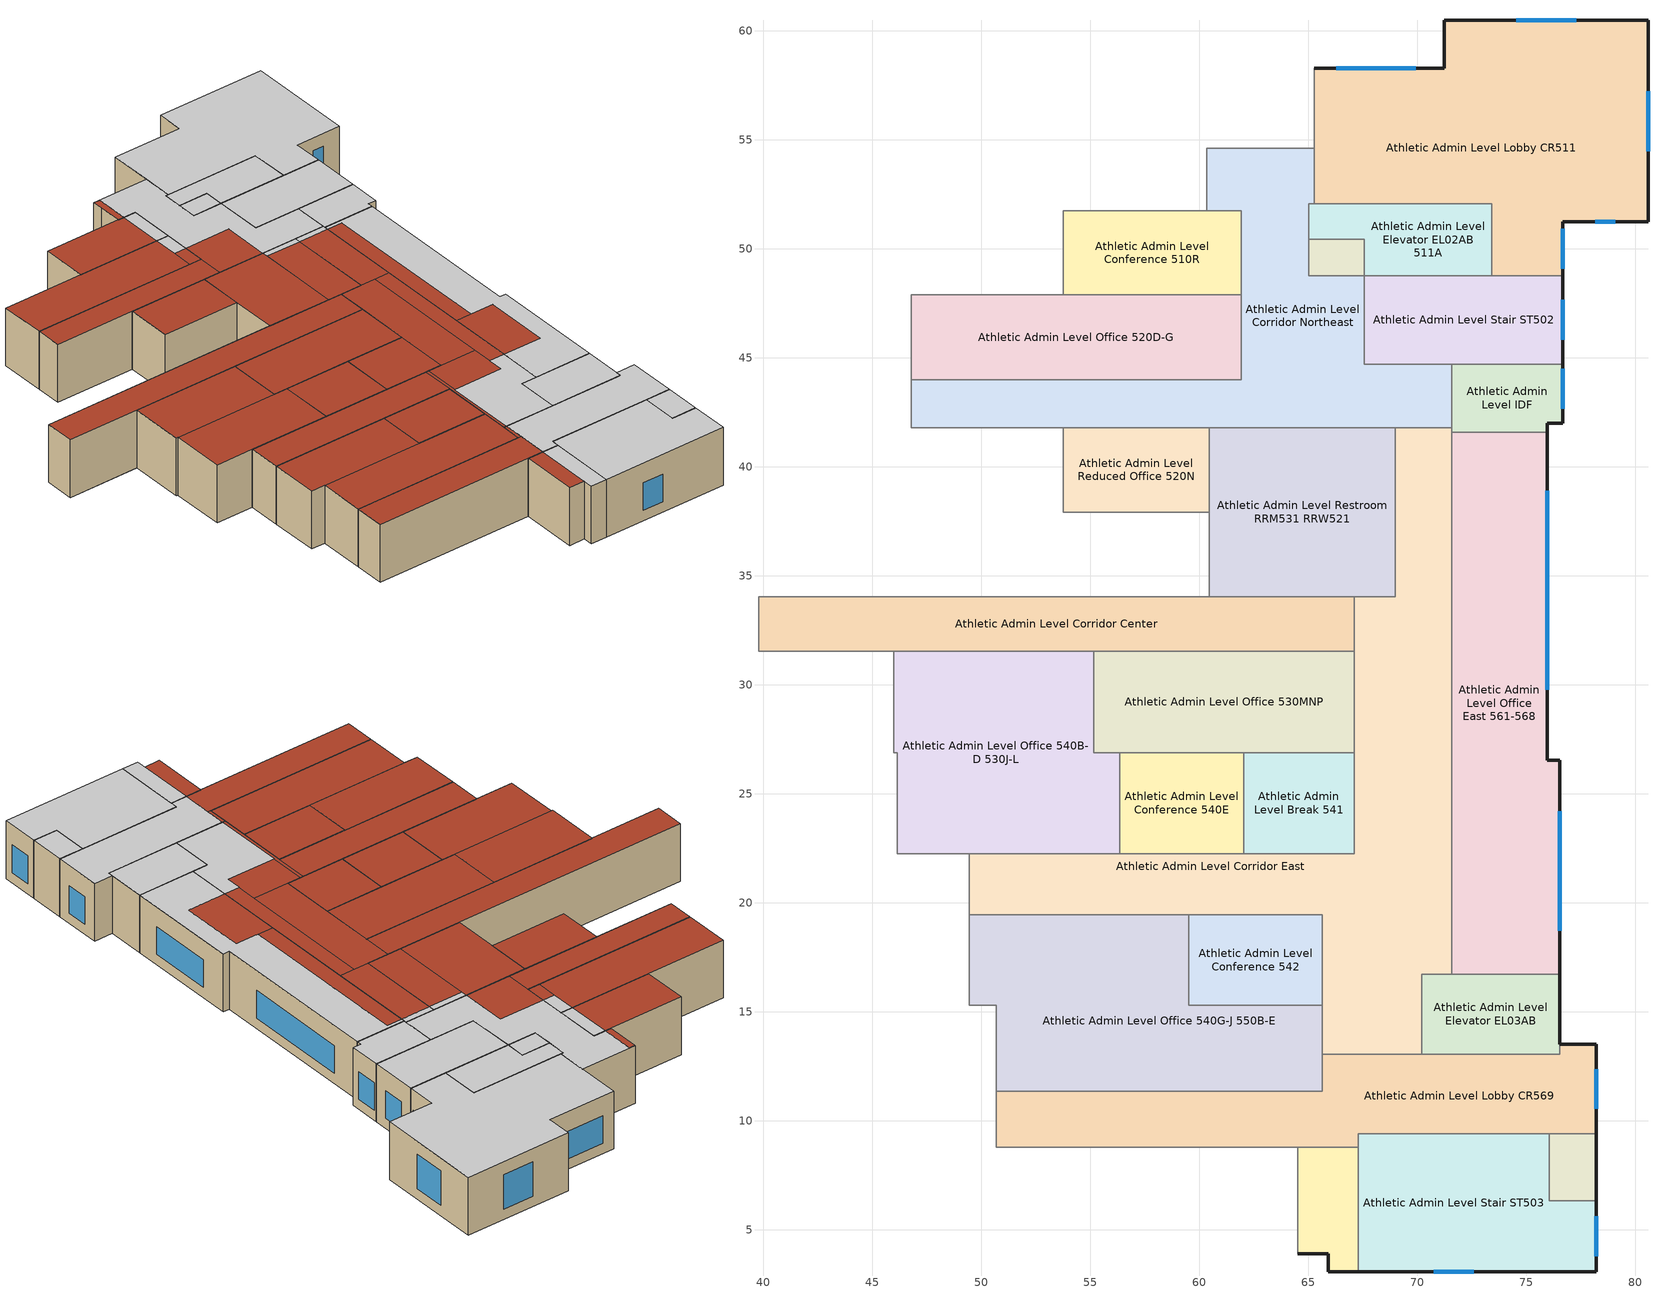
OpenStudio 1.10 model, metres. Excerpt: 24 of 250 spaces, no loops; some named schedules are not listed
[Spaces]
Athletic Admin Level Electrical 551
 floor adiabatic (Interior Floor): 67.29,8.78 67.29,3.08 65.9,3.08 65.9,3.9 64.52,3.9 64.52,8.78 z23.75
 wall outside: 64.52,3.9 65.9,3.9 65.9,3.08 67.29,3.08 z23.75:28.85
 wall to Athletic Admin Level Office South 550F-K 578: 64.52,8.78 64.52,3.9 z23.75:28.85
 wall to Athletic Admin Level Lobby CR569: 67.29,8.78 64.52,8.78 z23.75:28.85
 wall to Athletic Admin Level Stair ST503: 67.29,3.08 67.29,8.78 z23.75:28.85
 ceiling adiabatic (Interior Ceiling): 67.29,3.08 67.29,8.78 65.9,8.78 65.9,3.08 z28.85
 roof outside: 65.9,3.9 65.9,8.78 64.52,8.78 64.52,3.9 z28.85
Athletic Admin Level Stair ST503
 floor adiabatic (Interior Floor): 76.05,9.4 76.05,6.32 78.2,6.32 78.2,3.08 67.29,3.08 67.29,9.4 z23.75
 wall outside: 67.29,3.08 78.2,3.08 78.2,6.32 z23.75:28.85
 wall to Athletic Admin Level Lobby CR569: 76.05,9.4 67.29,9.4 67.29,8.78 z23.75:28.85
 wall to Athletic Admin Level Unconditioned Southeast: 78.2,6.32 76.05,6.32 76.05,9.4 z23.75:28.85
 window (NE_Ops Proposed Glazing - U-0.42/SHGC-0.27/VLT-0.65): 78.2,3.79 78.2,5.62 / 70.76,3.08 72.58,3.08 z24.66:27.1
 ceiling adiabatic (Interior Ceiling): 78.2,3.08 78.2,6.32 76.05,6.32 76.05,9.4 67.29,9.4 67.29,3.08 z28.85
Athletic Admin Level Unconditioned Southeast
 floor adiabatic (Interior Floor): 78.2,9.4 78.2,6.32 76.05,6.32 76.05,9.4 z23.75
 wall outside: 78.2,6.32 78.2,9.4 z23.75:28.85
 wall to Athletic Admin Level Lobby CR569: 78.2,9.4 76.05,9.4 z23.75:28.85
 ceiling adiabatic (Interior Ceiling): 78.2,6.32 78.2,9.4 76.05,9.4 76.05,6.32 z28.85
Athletic Admin Level Lobby CR569
 floor adiabatic (Interior Floor): 78.2,13.51 78.2,9.4 67.29,9.4 67.29,8.78 50.68,8.78 50.68,11.36 65.65,11.36 65.65,13.06 76.54,13.06 76.54,13.51 z23.75
 wall outside: 78.2,9.4 78.2,13.51 76.54,13.51 z23.75:28.85
 wall to Athletic Admin Level Office 540G-J 550B-E: 65.65,13.06 65.65,11.36 50.68,11.36 z23.75:28.85
 wall to Athletic Admin Level Corridor East: 70.21,13.06 65.65,13.06 z23.75:28.85
 wall to Athletic Admin Level Elevator EL03AB: 76.54,13.51 76.54,13.06 70.21,13.06 z23.75:28.85
 wall to Athletic Admin Level Office South 550F-K 578: 50.68,8.78 64.52,8.78 z23.75:28.85
 wall to Athletic Admin Level Corridor Southwest: 50.68,11.36 50.68,8.78 z23.75:28.85
 window (NE_Ops Proposed Glazing - U-0.42/SHGC-0.27/VLT-0.65): 78.2,10.54 78.2,12.37 z24.66:27.1
 ceiling adiabatic (Interior Ceiling): 67.29,8.78 67.29,9.4 78.2,9.4 78.2,13.51 76.54,13.51 76.54,13.06 65.9,13.06 65.9,8.78 z28.85
 roof outside: 65.9,11.36 65.9,13.06 65.65,13.06 65.65,11.36 z28.85; 65.9,8.78 65.9,11.36 50.68,11.36 50.68,8.78 z28.85
Athletic Admin Level Office 540G-J 550B-E
 floor adiabatic (Interior Floor): 59.51,19.44 59.51,15.29 65.65,15.29 65.65,11.36 50.68,11.36 50.68,15.29 49.45,15.29 49.45,19.44 z23.75
 wall to Athletic Admin Level Office 540F 550A: 49.45,19.44 49.45,15.29 50.68,15.29 50.68,11.36 z23.75:28.85
 wall to Athletic Admin Level Corridor East: 59.51,19.44 49.45,19.44 / 65.65,13.06 65.65,15.29 z23.75:28.85
 wall to Athletic Admin Level Conference 542: 65.65,15.29 59.51,15.29 59.51,19.44 z23.75:28.85
 roof outside: 65.65,11.36 65.65,15.29 50.68,15.29 50.68,11.36 z28.85; 59.51,15.29 59.51,19.44 49.45,19.44 49.45,15.29 z28.85
Athletic Admin Level Corridor East
 floor adiabatic (Interior Floor): 71.57,41.79 71.57,16.72 70.21,16.72 70.21,13.06 65.65,13.06 65.65,19.44 49.45,19.44 49.45,22.25 67.11,22.25 67.11,34.05 68.98,34.05 68.98,41.79 z23.75
 wall to Athletic Admin Level Restroom RRM531 RRW521: 68.98,41.79 68.98,34.05 67.11,34.05 z23.75:28.85
 wall to Athletic Admin Level Corridor Northeast: 71.57,41.79 68.98,41.79 z23.75:28.85
 wall to Athletic Admin Level IDF: 71.57,41.6 71.57,41.79 z23.75:28.85
 wall to Athletic Admin Level Office East 561-568: 71.57,16.72 71.57,41.6 z23.75:28.85
 wall to Athletic Admin Level Elevator EL03AB: 70.21,13.06 70.21,16.72 71.57,16.72 z23.75:28.85
 wall to Athletic Admin Level Conference 542: 59.51,19.44 65.65,19.44 65.65,15.29 z23.75:28.85
 wall to Athletic Admin Level Corridor Southwest: 49.45,22.25 49.45,19.44 z23.75:28.85
 wall to Athletic Admin Level Office 540B-D 530J-L: 56.35,22.25 49.45,22.25 z23.75:28.85
 wall to Athletic Admin Level Conference 540E: 62.02,22.25 56.35,22.25 z23.75:28.85
 wall to Athletic Admin Level Break 541: 67.11,26.89 67.11,22.25 62.02,22.25 z23.75:28.85
 wall to Athletic Admin Level Office 530MNP: 67.11,31.53 67.11,26.89 z23.75:28.85
 wall to Athletic Admin Level Corridor Center: 67.11,34.05 67.11,31.53 z23.75:28.85
 ceiling adiabatic (Interior Ceiling): 70.21,13.06 70.21,16.72 71.57,16.72 71.57,20.47 70.23,20.47 70.23,19.14 65.9,19.14 65.9,13.06 z28.85; 71.57,41.3 71.57,41.79 68.98,41.79 68.98,41.3 z28.85
 roof outside: 65.65,19.44 65.65,22.25 49.45,22.25 49.45,19.44 z28.85; 65.9,13.06 65.9,22.25 65.65,22.25 65.65,13.06 z28.85; 70.23,22.25 70.23,34.05 67.11,34.05 67.11,22.25 z28.85; 65.9,19.14 70.23,19.14 70.23,22.25 65.9,22.25 z28.85; 71.57,34.05 71.57,41.3 68.98,41.3 68.98,34.05 z28.85; 71.57,20.47 71.57,34.05 70.23,34.05 70.23,20.47 z28.85
Athletic Admin Level Elevator EL03AB
 floor adiabatic (Interior Floor): 76.54,16.72 76.54,13.06 70.21,13.06 70.21,16.72 z23.75
 wall outside: 76.54,13.51 76.54,16.72 z23.75:28.85
 wall to Athletic Admin Level Office East 561-568: 76.54,16.72 71.57,16.72 z23.75:28.85
 ceiling adiabatic (Interior Ceiling): 76.54,13.06 76.54,16.72 70.21,16.72 70.21,13.06 z28.85
Athletic Admin Level Conference 542
 floor adiabatic (Interior Floor): 65.65,19.44 65.65,15.29 59.51,15.29 59.51,19.44 z23.75
 roof outside: 65.65,15.29 65.65,19.44 59.51,19.44 59.51,15.29 z28.85
Athletic Admin Level Office East 561-568
 floor adiabatic (Interior Floor): 75.96,41.6 75.96,26.55 76.54,26.55 76.54,16.72 71.57,16.72 71.57,41.6 z23.75
 wall outside: 76.54,16.72 76.54,26.55 75.96,26.55 75.96,41.6 z23.75:28.85
 wall to Athletic Admin Level IDF: 75.96,41.6 71.57,41.6 z23.75:28.85
 window (NE_Ops Proposed Glazing - U-0.42/SHGC-0.27/VLT-0.65): 75.96,29.76 75.96,38.9 / 76.54,18.72 76.54,24.2 z24.66:27.1
 ceiling adiabatic (Interior Ceiling): 76.54,16.72 76.54,26.55 75.96,26.55 75.96,41.6 71.57,41.6 71.57,41.3 72.95,41.3 72.95,26.11 74.96,26.11 74.96,20.47 71.57,20.47 71.57,16.72 z28.85
 roof outside: 74.96,20.47 74.96,26.11 71.57,26.11 71.57,20.47 z28.85; 72.95,26.11 72.95,41.3 71.57,41.3 71.57,26.11 z28.85
Athletic Admin Level Office 540B-D 530J-L
 floor adiabatic (Interior Floor): 55.17,31.53 55.17,26.89 56.35,26.89 56.35,22.25 46.14,22.25 46.14,26.89 45.99,26.89 45.99,31.53 z23.75
 wall to Athletic Admin Level Corridor Center: 55.17,31.53 45.99,31.53 z23.75:28.85
 wall to Athletic Admin Level Office 530MNP: 56.35,26.89 55.17,26.89 55.17,31.53 z23.75:28.85
 wall to Athletic Admin Level Conference 540E: 56.35,22.25 56.35,26.89 z23.75:28.85
 wall to Athletic Admin Level Corridor Southwest: 46.14,22.25 49.45,22.25 z23.75:28.85
 wall to Athletic Admin Level Storage 540A: 45.99,26.89 46.14,26.89 46.14,22.25 z23.75:28.85
 wall to Athletic Admin Level Conference 530H: 45.99,31.53 45.99,26.89 z23.75:28.85
 roof outside: 55.17,26.89 55.17,31.53 45.99,31.53 45.99,26.89 z28.85; 56.35,22.25 56.35,26.89 46.14,26.89 46.14,22.25 z28.85
Athletic Admin Level Conference 540E
 floor adiabatic (Interior Floor): 62.02,26.89 62.02,22.25 56.35,22.25 56.35,26.89 z23.75
 wall to Athletic Admin Level Office 530MNP: 62.02,26.89 56.35,26.89 z23.75:28.85
 wall to Athletic Admin Level Break 541: 62.02,22.25 62.02,26.89 z23.75:28.85
 roof outside: 62.02,22.25 62.02,26.89 56.35,26.89 56.35,22.25 z28.85
Athletic Admin Level Break 541
 floor adiabatic (Interior Floor): 67.11,26.89 67.11,22.25 62.02,22.25 62.02,26.89 z23.75
 wall to Athletic Admin Level Office 530MNP: 67.11,26.89 62.02,26.89 z23.75:28.85
 roof outside: 67.11,22.25 67.11,26.89 62.02,26.89 62.02,22.25 z28.85
Athletic Admin Level Office 530MNP
 floor adiabatic (Interior Floor): 67.11,31.53 67.11,26.89 55.17,26.89 55.17,31.53 z23.75
 wall to Athletic Admin Level Corridor Center: 67.11,31.53 55.17,31.53 z23.75:28.85
 roof outside: 67.11,26.89 67.11,31.53 55.17,31.53 55.17,26.89 z28.85
Athletic Admin Level Corridor Center
 floor adiabatic (Interior Floor): 67.11,34.05 67.11,31.53 39.78,31.53 39.78,34.05 z23.75
 wall to Athletic Admin Level Restroom RRM531 RRW521: 67.11,34.05 60.45,34.05 z23.75:28.85
 wall to Athletic Admin Level Conference 530H: 39.78,31.53 45.99,31.53 z23.75:28.85
 wall to Athletic Admin Level Corridor West: 39.78,34.05 39.78,31.53 z23.75:28.85
 wall to Athletic Admin Level Office 530A-G 520J-M: 60.45,34.05 39.78,34.05 z23.75:28.85
 roof outside: 67.11,31.53 67.11,34.05 39.78,34.05 39.78,31.53 z28.85
Athletic Admin Level Restroom RRM531 RRW521
 floor adiabatic (Interior Floor): 68.98,41.79 68.98,34.05 60.45,34.05 60.45,41.79 z23.75
 wall to Athletic Admin Level Office 530A-G 520J-M: 60.45,37.92 60.45,34.05 z23.75:28.85
 wall to Athletic Admin Level Reduced Office 520N: 60.45,41.79 60.45,37.92 z23.75:28.85
 wall to Athletic Admin Level Corridor Northeast: 68.98,41.79 60.45,41.79 z23.75:28.85
 ceiling adiabatic (Interior Ceiling): 68.98,41.3 68.98,41.79 65.95,41.79 65.95,41.3 z28.85
 roof outside: 68.98,34.05 68.98,41.3 65.95,41.3 65.95,34.05 z28.85; 65.95,34.05 65.95,41.79 60.45,41.79 60.45,34.05 z28.85
Athletic Admin Level Reduced Office 520N
 floor adiabatic (Interior Floor): 60.45,41.79 60.45,37.92 53.75,37.92 53.75,41.79 z23.75
 wall to Athletic Admin Level Office 530A-G 520J-M: 53.75,41.79 53.75,37.92 60.45,37.92 z23.75:28.85
 wall to Athletic Admin Level Corridor Northeast: 60.45,41.79 53.75,41.79 z23.75:28.85
 roof outside: 60.45,37.92 60.45,41.79 53.75,41.79 53.75,37.92 z28.85
Athletic Admin Level IDF
 floor adiabatic (Interior Floor): 76.67,44.7 76.67,42 75.96,42 75.96,41.6 71.57,41.6 71.57,44.7 z23.75
 wall outside: 75.96,41.6 75.96,42 76.67,42 76.67,44.7 z23.75:28.85
 wall to Athletic Admin Level Corridor Northeast: 71.57,44.7 71.57,41.79 z23.75:28.85
 wall to Athletic Admin Level Stair ST502: 76.67,44.7 71.57,44.7 z23.75:28.85
 window (NE_Ops Proposed Glazing - U-0.42/SHGC-0.27/VLT-0.65): 76.67,42.67 76.67,44.5 z24.66:27.1
 ceiling adiabatic (Interior Ceiling): 75.96,41.6 75.96,42 76.67,42 76.67,44.7 71.57,44.7 71.57,41.6 z28.85
Athletic Admin Level Corridor Northeast
 floor adiabatic (Interior Floor): 65.26,54.62 65.26,52.07 65.01,52.07 65.01,48.77 67.57,48.77 67.57,44.7 71.57,44.7 71.57,41.79 46.78,41.79 46.78,43.99 61.92,43.99 61.92,51.75 60.35,51.75 60.35,54.62 z23.75
 wall to Athletic Admin Level Office 530A-G 520J-M: 46.78,41.79 53.75,41.79 z23.75:28.85
 wall to Athletic Admin Level Corridor West: 46.78,43.99 46.78,41.79 / 60.35,53.72 60.35,51.75 z23.75:28.85
 wall to Athletic Admin Level Office 520D-G: 61.92,47.88 61.92,43.99 46.78,43.99 z23.75:28.85
 wall to Athletic Admin Level Conference 510R: 60.35,51.75 61.92,51.75 61.92,47.88 z23.75:28.85
 wall to Athletic Admin Level Office North 510A-J: 65.26,54.62 60.35,54.62 60.35,53.72 z23.75:28.85
 wall to Athletic Admin Level Lobby CR511: 65.26,52.07 65.26,54.62 z23.75:28.85
 wall to Athletic Admin Level Elevator EL02AB 511A: 65.01,50.44 65.01,52.07 65.26,52.07 z23.75:28.85
 wall to Athletic Admin Level Electrical 512: 67.57,48.77 65.01,48.77 65.01,50.44 z23.75:28.85
 wall to Athletic Admin Level Stair ST502: 71.57,44.7 67.57,44.7 67.57,48.77 z23.75:28.85
 ceiling adiabatic (Interior Ceiling): 71.57,41.79 71.57,44.7 67.57,44.7 67.57,48.77 65.01,48.77 65.01,52.07 65.26,52.07 65.26,54.62 60.35,54.62 60.35,54.58 60.87,54.58 60.87,51.75 61.92,51.75 61.92,45.8 65.95,45.8 65.95,41.79 z28.85
 roof outside: 60.87,51.75 60.87,54.58 60.35,54.58 60.35,51.75 z28.85; 65.95,41.79 65.95,45.8 61.92,45.8 61.92,41.79 z28.85; 61.92,41.79 61.92,43.99 46.78,43.99 46.78,41.79 z28.85
Athletic Admin Level Office 520D-G
 floor adiabatic (Interior Floor): 61.92,47.88 61.92,43.99 46.78,43.99 46.78,47.88 z23.75
 wall to Athletic Admin Level Office 520A-C 510K-P: 53.75,47.88 46.78,47.88 46.78,43.99 z23.75:28.85
 wall to Athletic Admin Level Conference 510R: 61.92,47.88 53.75,47.88 z23.75:28.85
 ceiling adiabatic (Interior Ceiling): 61.92,45.8 61.92,47.88 60.87,47.88 60.87,45.8 z28.85
 roof outside: 61.92,43.99 61.92,45.8 60.87,45.8 60.87,43.99 z28.85; 60.87,43.99 60.87,47.88 46.78,47.88 46.78,43.99 z28.85
Athletic Admin Level Stair ST502
 floor adiabatic (Interior Floor): 76.67,48.77 76.67,44.7 67.57,44.7 67.57,48.77 z23.75
 wall outside: 76.67,44.7 76.67,48.77 z23.75:28.85
 wall to Athletic Admin Level Elevator EL02AB 511A: 73.41,48.77 67.57,48.77 z23.75:28.85
 wall to Athletic Admin Level Lobby CR511: 76.67,48.77 73.41,48.77 z23.75:28.85
 window (NE_Ops Proposed Glazing - U-0.42/SHGC-0.27/VLT-0.65): 76.67,45.82 76.67,47.65 z24.66:27.1
 ceiling adiabatic (Interior Ceiling): 76.67,44.7 76.67,48.77 67.57,48.77 67.57,44.7 z28.85
Athletic Admin Level Conference 510R
 floor adiabatic (Interior Floor): 61.92,51.75 61.92,47.88 53.75,47.88 53.75,51.75 z23.75
 wall to Athletic Admin Level Office 520A-C 510K-P: 53.75,51.75 53.75,47.88 z23.75:28.85
 wall to Athletic Admin Level Corridor West: 60.35,51.75 53.75,51.75 z23.75:28.85
 ceiling adiabatic (Interior Ceiling): 61.92,47.88 61.92,51.75 60.87,51.75 60.87,47.88 z28.85
 roof outside: 60.87,47.88 60.87,51.75 53.75,51.75 53.75,47.88 z28.85
Athletic Admin Level Elevator EL02AB 511A
 floor adiabatic (Interior Floor): 73.41,52.07 73.41,48.77 67.57,48.77 67.57,50.44 65.01,50.44 65.01,52.07 z23.75
 wall to Athletic Admin Level Electrical 512: 65.01,50.44 67.57,50.44 67.57,48.77 z23.75:28.85
 wall to Athletic Admin Level Lobby CR511: 73.41,48.77 73.41,52.07 65.26,52.07 z23.75:28.85
 ceiling adiabatic (Interior Ceiling): 67.57,48.77 73.41,48.77 73.41,52.07 65.01,52.07 65.01,50.44 67.57,50.44 z28.85
Athletic Admin Level Electrical 512
 floor adiabatic (Interior Floor): 67.57,50.44 67.57,48.77 65.01,48.77 65.01,50.44 z23.75
 ceiling adiabatic (Interior Ceiling): 67.57,48.77 67.57,50.44 65.01,50.44 65.01,48.77 z28.85
Athletic Admin Level Lobby CR511
 floor adiabatic (Interior Floor): 80.58,60.48 80.58,51.23 76.67,51.23 76.67,48.77 73.41,48.77 73.41,52.07 65.26,52.07 65.26,58.29 71.23,58.29 71.23,60.48 z23.75
 wall outside: 76.67,48.77 76.67,51.23 80.58,51.23 80.58,60.48 71.23,60.48 71.23,58.29 65.26,58.29 z23.75:28.85
 wall to Athletic Admin Level Office North 510A-J: 65.26,58.29 65.26,54.62 z23.75:28.85
 window (NE_Ops Proposed Glazing - U-0.42/SHGC-0.27/VLT-0.65): 76.67,49.09 76.67,50.92 / 69.93,58.29 66.28,58.29 z24.66:27.1; 78.17,51.23 79.08,51.23 / 77.28,60.48 74.53,60.48 / 80.58,54.48 80.58,57.23 z24.66:27.71
 ceiling adiabatic (Interior Ceiling): 76.67,48.77 76.67,51.23 80.58,51.23 80.58,60.48 71.23,60.48 71.23,58.29 65.26,58.29 65.26,52.07 73.41,52.07 73.41,48.77 z28.85
[Building]
NE_Ops: Default Construction Set=90.1-2007 - CZ5 - Office
[ClimateZones]
Climate Zone Institution Name 1=ASHRAE; Climate Zone Document Name 1=ANSI/ASHRAE Standard 169; Climate Zone Document Year 1=2006; Climate Zone Value 1=5B; Climate Zone Institution Name 2=CEC; Climate Zone Document Name 2=California Climate Zone Descriptions; Climate Zone Document Year 2=1995
[Site]
Broomfield Jeffco  Boulder   S: Latitude {deg}=40.13; Longitude {deg}=-105.24; Time Zone {hr}=-7; Elevation {m}=1689
[SizingPeriod:DesignDay] Barometric Pressure {Pa}=83011; Sky Clearness=0; Rain Indicator=0; Snow Indicator=0; Day of Month=21; Daylight Saving Time Indicator=0; Dry-Bulb Temperature Range Modifier Type=DefaultMultipliers
Name | Maximum Dry-Bulb Temperature {C} | Daily Dry-Bulb Temperature Range {deltaC} | Humidity Indicating Conditions at Maximum Dry-Bulb {BasedOnField A3} | Wind Speed {m/s} | Wind Direction {deg} | Month | Day Type | Humidity Indicating Type | Solar Model Indicator | ASHRAE Taub | ASHRAE Taud
Denver Intl Ap Ann Htg Wind 99.6% Condns WS=>MCDB | 1.8 | 0 | 1.8 | 14.1 | 160 | 12 | WinterDesignDay | Wetbulb | ASHRAEClearSky
Denver Intl Ap Ann Clg .4% Condns Enth=>MDB | 27 | 15.2 | 58300 | 4.2 | 80 | 7 | SummerDesignDay | Enthalpy | ASHRAETau | 0.424 | 2.012
Denver Intl Ap Ann Htg 99.6% Condns DB | -17.4 | 0 | -17.4 | 3.3 | 160 | 12 | WinterDesignDay | Wetbulb | ASHRAEClearSky
Denver Intl Ap Ann Clg .4% Condns WB=>MDB | 27.3 | 15.2 | 18.3 | 4.2 | 80 | 7 | SummerDesignDay | Wetbulb | ASHRAETau | 0.424 | 2.012
[Construction]
ExtSlabCarpet 4in ClimateZone 1-8: MAT-CC05 4 HW CONCRETE, CP02 CARPET PAD
Interior Floor: F16 Acoustic tile, F05 Ceiling air space resistance, M11 100mm lightweight concrete
Interior Wall: G01a 19mm gypsum board, F04 Wall air space resistance, G01a 19mm gypsum board
Interior Ceiling: M11 100mm lightweight concrete, F05 Ceiling air space resistance, F16 Acoustic tile
Exterior Door: F08 Metal surface, I01 25mm insulation board
Interior Window: Clear 3mm
Interior Door; Interior Partition: G05 25mm wood
ASHRAE 90.1-2007 ExtWindow Metal ClimateZone 4-6: Fixed Window 3.12/0.40/0.31
NE_Ops Proposed Exterior Wall: Sandstone - 5 in. - 120 lb/ft3, Polyiso Foil-Faced Rigid Insulation - 2 in., Gypsum Board - 5/8 in., Steel-Framed - 6 in. Studs - 16 in. OC - R-21 Cavity Insulation, Gypsum Board - 5/8 in.
NE_Ops Proposed Glazing - U-0.42/SHGC-0.27/VLT-0.65: NE_Ops Proposed Glazing - U-0.42/SHGC-0.27/VLT-0.65
90.1-2007 Nonres 5B Window Metal framing entrance door: Theoretical Glass [185]
ASHRAE 90.1-2007 Floor SteelJoist ClimateZone 5: ASHRAE 90.1-2007 CZ 5 Exposed Floor Insulation, 8IN CONCRETE HW RefBldg, CP02 CARPET PAD
NE_Ops Proposed Roof: Roof Membrane, MAT-CC05 3 HW CONCRETE, Polyiso Rigid Insulation - 6 in., MAT-CC05 4 HW CONCRETE, Metal Decking
[Material]
Name | Roughness | Thickness {m} | Conductivity {W/m-K} | Density {kg/m3} | Specific Heat {J/kg-K} | Thermal Absorptance | Solar Absorptance | Visible Absorptance
MAT-CC05 4 HW CONCRETE | Rough | 0.1016 | 1.311 | 2240 | 836.8 | 0.9 | 0.85 | 0.85
Roof Membrane | VeryRough | 0.0095 | 0.16 | 1121.29 | 1460 | 0.9 | 0.7 | 0.7
Metal Decking | MediumSmooth | 0.0015 | 45.006 | 7680 | 418.4 | 0.9 | 0.6 | 0.6
F16 Acoustic tile | MediumSmooth | 0.0191 | 0.06 | 368 | 590 | 0.9 | 0.3 | 0.3
M11 100mm lightweight concrete | MediumRough | 0.1016 | 0.53 | 1280 | 840 | 0.9 | 0.5 | 0.5
G01a 19mm gypsum board | MediumSmooth | 0.019 | 0.16 | 800 | 1090 | 0.9 | 0.4 | 0.4
F08 Metal surface | Smooth | 0.0008 | 45.28 | 7824 | 500 | 0.9 | 0.7 | 0.7
I01 25mm insulation board | MediumRough | 0.0254 | 0.03 | 43 | 1210 | 0.9 | 0.6 | 0.6
G05 25mm wood | MediumSmooth | 0.0254 | 0.15 | 608 | 1630 | 0.9 | 0.5 | 0.5
8IN CONCRETE HW RefBldg | Rough | 0.2032 | 1.311 | 2240 | 836.8 | 0.9 | 0.7 | 0.7
Steel-Framed - 6 in. Studs - 16 in. OC - R-21 Cavity Insulation | Smooth | 0.1524 | 0.117196 | 69.5201 | 628.02
Gypsum Board - 5/8 in. | MediumSmooth | 0.015875 | 0.16 | 800 | 1090
MAT-CC05 3 HW CONCRETE | Rough | 0.0762 | 1.311 | 2240 | 836.8 | 0.9 | 0.85 | 0.85
Sandstone - 5 in. - 120 lb/ft3 | MediumRough | 0.127 | 1.9 | 1922.22 | 790
[Material:NoMass] Thermal Absorptance=0.9
Name | Roughness | Thermal Resistance {m2-K/W} | Solar Absorptance | Visible Absorptance
CP02 CARPET PAD | Smooth | 0.1 | 0.8 | 0.8
ASHRAE 90.1-2007 CZ 5 Exposed Floor Insulation | MediumRough | 4.38514 | 0.7 | 0.7
[Material:AirGap]
Name | Thermal Resistance {m2-K/W}
F05 Ceiling air space resistance | 0.18
F04 Wall air space resistance | 0.15
Polyiso Rigid Insulation - 6 in. | 6.16386
Polyiso Foil-Faced Rigid Insulation - 2 in. | 2.24717
[WindowMaterial:Glazing] Optical Data Type=SpectralAverage; Thickness {m}=0.003; Infrared Transmittance at Normal Incidence=0
Name | Solar Transmittance at Normal Incidence | Front Side Solar Reflectance at Normal Incidence | Back Side Solar Reflectance at Normal Incidence | Visible Transmittance at Normal Incidence | Front Side Visible Reflectance at Normal Incidence | Back Side Visible Reflectance at Normal Incidence | Front Side Infrared Hemispherical Emissivity | Back Side Infrared Hemispherical Emissivity | Conductivity {W/m-K} | Dirt Correction Factor for Solar and Visible Transmittance | Solar Diffusing
Clear 3mm | 0.837 | 0.075 | 0 | 0.898 | 0.081 | 0 | 0.84 | 0.84 | 0.9 | 1 | No
Theoretical Glass [185] | 0.39034 | 0.55966 | 0.55966 | 0.507883 | 0.442117 | 0.442117 | 0.9 | 0.9 | 0.0457051
[WindowMaterial:SimpleGlazingSystem]
Name | U-Factor {W/m2-K} | Solar Heat Gain Coefficient | Visible Transmittance
Fixed Window 3.12/0.40/0.31 | 3.12304 | 0.4 | 0.31
NE_Ops Proposed Glazing - U-0.42/SHGC-0.27/VLT-0.65 | 2.38487 | 0.27 | 0.65
[DefaultConstructionSet]
90.1-2007 - CZ5 - Office: Default Exterior Surface Constructions=Default Surface Constructions 34; Default Interior Surface Constructions=Default Surface Constructions 35; Default Ground Contact Surface Constructions=Default Surface Constructions 36; Default Exterior SubSurface Constructions=Default Sub Surface Constructions 23; Default Interior SubSurface Constructions=Default Sub Surface Constructions 24; Interior Partition Construction=Interior Partition
[DefaultSurfaceConstructions]
Name | Floor Construction | Wall Construction | Roof Ceiling Construction
Default Surface Constructions 34 | ASHRAE 90.1-2007 Floor SteelJoist ClimateZone 5 | NE_Ops Proposed Exterior Wall | NE_Ops Proposed Roof
Default Surface Constructions 35 | Interior Floor | Interior Wall | Interior Ceiling
Default Surface Constructions 36 | ExtSlabCarpet 4in ClimateZone 1-8 | ExtSlabCarpet 4in ClimateZone 1-8 | ExtSlabCarpet 4in ClimateZone 1-8
[DefaultSubSurfaceConstructions]
Name | Fixed Window Construction | Operable Window Construction | Door Construction | Glass Door Construction | Skylight Construction | Tubular Daylight Dome Construction | Tubular Daylight Diffuser Construction
Default Sub Surface Constructions 23 | ASHRAE 90.1-2007 ExtWindow Metal ClimateZone 4-6 | ASHRAE 90.1-2007 ExtWindow Metal ClimateZone 4-6 | Exterior Door | 90.1-2007 Nonres 5B Window Metal framing entrance door | ASHRAE 90.1-2007 ExtWindow Metal ClimateZone 4-6 | Interior Window | Interior Window
Default Sub Surface Constructions 24 | Interior Window | Interior Window | Interior Door
[BuildingStory]
Athletic Admin Level: Nominal Z Coordinate {m}=0; Nominal Floor to Floor Height {m}=5.1054
[Space] Building Story=Athletic Admin Level
Name | Space Type | Thermal Zone
Athletic Admin Level Electrical 551 | 90.1-2007 - NE_Ops - RedOff - ElecRoom - AHU-6-01 | Athletic Admin Level Lobby CR569 551 Zone
Athletic Admin Level Stair ST503 | 90.1-2007 - NE_Ops - AlwaysOn - Stair - NoVentilation | Athletic Admin Level Stair ST503 Zone
Athletic Admin Level Unconditioned Southeast |  | Athletic Admin Level Unconditioned Southeast Zone
Athletic Admin Level Lobby CR569 | 90.1-2007 - NE_Ops - RedOff - Lobby - AHU-6-01 | Athletic Admin Level Lobby CR569 551 Zone
Athletic Admin Level Office 540G-J 550B-E | 90.1-2007 - NE_Ops - RedOff - ClosedOffice - AHU-6-01 | Athletic Admin Level Office 540G-J 550B-E Zone
Athletic Admin Level Corridor East | 90.1-2007 - NE_Ops - RedOff - Corridor - AHU-6-01 | Athletic Admin Level Corridor East Zone
Athletic Admin Level Elevator EL03AB |  | Athletic Admin Level Elevator EL03AB Zone
Athletic Admin Level Conference 542 | 90.1-2007 - NE_Ops - RedOff - Conference - AHU-6-01 | Athletic Admin Level Conference 542 Zone
Athletic Admin Level Office East 561-568 | 90.1-2007 - NE_Ops - RedOff - ClosedOffice - AHU-6-01 | Athletic Admin Level Office East 561-568 Zone
Athletic Admin Level Office 540B-D 530J-L | 90.1-2007 - NE_Ops - RedOff - ClosedOffice - AHU-6-01 | Athletic Admin Level Office 540B-D 530J-L Zone
Athletic Admin Level Conference 540E | 90.1-2007 - NE_Ops - RedOff - Conference - AHU-6-01 | Athletic Admin Level Conference 540E Zone
Athletic Admin Level Break 541 | 90.1-2007 - NE_Ops - RedOff - BreakRoom - AHU-6-01 | Athletic Admin Level Break 541 Zone
Athletic Admin Level Office 530MNP | 90.1-2007 - NE_Ops - RedOff - ClosedOffice - AHU-6-01 | Athletic Admin Level Office 530MNP Zone
Athletic Admin Level Corridor Center | 90.1-2007 - NE_Ops - RedOff - Corridor - AHU-6-01 | Athletic Admin Level Office 530MNP Zone
Athletic Admin Level Restroom RRM531 RRW521 | 90.1-2007 - NE_Ops - RedOff - Restroom - AHU-6-01 | Athletic Admin Level Corridor East Zone
Athletic Admin Level Reduced Office 520N | 90.1-2007 - NE_Ops - RedOff - ReducedOffice - AHU-6-01 | Athletic Admin Level Reduced Office 520N Zone
Athletic Admin Level IDF | 90.1-2007 - NE_Ops - AlwaysOn - IT_Room - NoVentilation | Athletic Admin Level IDF Zone
Athletic Admin Level Corridor Northeast | 90.1-2007 - NE_Ops - RedOff - Corridor - AHU-6-01 | Athletic Admin Level Office 520D-G Zone
Athletic Admin Level Office 520D-G | 90.1-2007 - NE_Ops - RedOff - ClosedOffice - AHU-6-01 | Athletic Admin Level Office 520D-G Zone
Athletic Admin Level Stair ST502 | 90.1-2007 - NE_Ops - AlwaysOn - Stair - NoVentilation | Athletic Admin Level Stair ST502 Zone
Athletic Admin Level Conference 510R | 90.1-2007 - NE_Ops - RedOff - Conference - AHU-6-01 | Athletic Admin Level Conference 510R Zone
Athletic Admin Level Elevator EL02AB 511A |  | Athletic Admin Level Elevator EL02AB 511A Zone
Athletic Admin Level Electrical 512 | 90.1-2007 - NE_Ops - RedOff - ElecRoom - AHU-6-01 | Athletic Admin Level Office 520D-G Zone
Athletic Admin Level Lobby CR511 | 90.1-2007 - NE_Ops - RedOff - Lobby - AHU-6-01 | Athletic Admin Level Lobby CR511 Zone
[ThermalZone] Use Ideal Air Loads=No
Name | Multiplier | Thermostat
Athletic Admin Level Lobby CR569 551 Zone | 1 | Athletic Admin Level Lobby CR569 551 Thermostat
Athletic Admin Level Corridor East Zone | 1 | Athletic Admin Level Corridor East Thermostat
Athletic Admin Level Office 530MNP Zone | 1 | Athletic Admin Level Office 530MNP Thermostat
Athletic Admin Level Office 520D-G Zone | 1 | Athletic Admin Level Office 520D-G Thermostat
Athletic Admin Level Lobby CR511 Zone |  | Athletic Admin Level Lobby CR511 Thermostat
Athletic Admin Level Office East 561-568 Zone |  | Athletic Admin Level Office East 561-568 Thermostat
Athletic Admin Level Elevator EL03AB Zone; Athletic Admin Level Elevator EL02AB 511A Zone; Athletic Admin Level Unconditioned Southeast Zone
Athletic Admin Level Office 540G-J 550B-E Zone |  | Athletic Admin Level Office 540G-J 550B-E Thermostat
Athletic Admin Level Stair ST503 Zone |  | Athletic Admin Level Stair ST503 Thermostat
Athletic Admin Level IDF Zone |  | Athletic Admin Level IDF Thermostat
Athletic Admin Level Conference 510R Zone |  | Athletic Admin Level Conference 510R Thermostat
Athletic Admin Level Reduced Office 520N Zone |  | Athletic Admin Level Reduced Office 520N Thermostat
Athletic Admin Level Conference 540E Zone |  | Athletic Admin Level Conference 540E Thermostat
Athletic Admin Level Break 541 Zone |  | Athletic Admin Level Break 541 Thermostat
Athletic Admin Level Conference 542 Zone |  | Athletic Admin Level Conference 542 Thermostat
Athletic Admin Level Stair ST502 Zone |  | Athletic Admin Level Stair ST502 Thermostat
Athletic Admin Level Office 540B-D 530J-L Zone |  | Athletic Admin Level Office 540B-D 530J-L Thermostat
[People:Definition] Number of People Calculation Method=People/Area; Fraction Radiant=0.3
Name | People per Space Floor Area {person/m2}
90.1-2007 - Office - BreakRoom People Definition; 90.1-2007 - Office - Conference People Definition | 0.538196
90.1-2007 - Office - ClosedOffice People Definition | 0.0511286
90.1-2007 - Office - Corridor People Definition | 0.0107639
90.1-2007 - Office - IT_Room People Definition | 0.0538196
90.1-2007 - Office - Restroom People Definition | 0.107639
[ElectricEquipment:Definition] Design Level Calculation Method=Watts/Area
Name | Watts per Space Floor Area {W/m2} | Watts per Person {W/person}
90.1-2007 - Office - BreakRoom Electric Equipment Definition | 32.2917
90.1-2007 - CU Office - ClosedOffice Electric Equipment Definition | 10.7639
90.1-2007 - Office - Conference Electric Equipment Definition | 5.38196
90.1-2007 - Noresco - Corridor Electric Equipment Definition | 0
90.1-2007 - Noresco - ElecRoom Electric Equipment Definition | 53.8196
90.1-2007 - Noresco - IT_Room Electric Equipment Definition | 269.098 | 0
90.1-2007 - CU Office - ReducedOffice Electric Equipment Definition | 5.38196 | 0
90.1-2007 - Noresco - Restroom Electric Equipment Definition | 0 | 0
[DefaultScheduleSet]
Name | Number of People Schedule | People Activity Level Schedule | Lighting Schedule | Electric Equipment Schedule | Gas Equipment Schedule | Infiltration Schedule
90.1-2007 - NE_Ops - RedOff - ElecRoom Schedule Set | NE_Ops ElecRoom Occupancy Schedule | NE_Ops RedOff ClosedOffice Activity Schedule | NE_Ops ElecRoom Lighting Schedule | NE_Ops ElecRoom Equipment Schedule | NE_Ops ElecRoom Equipment Schedule | NE_Ops RedOff Infiltration Schedule
90.1-2007 - NE_Ops - RedOff - ClosedOffice Schedule Set; 90.1-2007 - NE_Ops - RedOff - Restroom Schedule Set; 90.1-2007 - NE_Ops - RedOff - Lobby Schedule Set; 90.1-2007 - NE_Ops - RedOff - BreakRoom Schedule Set | NE_Ops RedOff ClosedOffice Occupancy Schedule | NE_Ops RedOff ClosedOffice Activity Schedule | NE_Ops RedOff ClosedOffice Lighting Schedule | NE_Ops RedOff ClosedOffice Equipment Schedule | NE_Ops RedOff ClosedOffice Equipment Schedule | NE_Ops RedOff Infiltration Schedule
90.1-2007 - NE_Ops - RedOff - Corridor Schedule Set | NE_Ops RedOff Corridor Occupancy Schedule | NE_Ops RedOff ClosedOffice Activity Schedule | NE_Ops RedOff Corridor Lighting Schedule | NE_Ops RedOff Corridor Equipment Schedule | NE_Ops RedOff Corridor Equipment Schedule | NE_Ops RedOff Infiltration Schedule
90.1-2007 - NE_Ops - RedOff - ReducedOffice Schedule Set | NE_Ops RedOff ReducedOffice Occupancy Schedule | NE_Ops RedOff ClosedOffice Activity Schedule | NE_Ops RedOff ReducedOffice Lighting Schedule | NE_Ops RedOff ReducedOffice Equipment Schedule | NE_Ops RedOff ReducedOffice Equipment Schedule | NE_Ops RedOff Infiltration Schedule
90.1-2007 - NE_Ops - AlwaysOn - Stair Schedule Set | NE_Ops Stair Occupancy Schedule | NE_Ops AlwaysOn IT_Room Activity Schedule | NE_Ops Stair Lighting Schedule | NE_Ops Stair Equipment Schedule | NE_Ops Stair Equipment Schedule | NE_Ops AlwaysOn Infiltration Schedule
90.1-2007 - NE_Ops - AlwaysOn - IT_Room Schedule Set | NE_Ops AlwaysOn IT_Room Occupancy Schedule | NE_Ops AlwaysOn IT_Room Activity Schedule | NE_Ops AlwaysOn IT_Room Lighting Schedule | NE_Ops AlwaysOn IT_Room Equipment Schedule | NE_Ops AlwaysOn IT_Room Equipment Schedule | NE_Ops AlwaysOn Infiltration Schedule
90.1-2007 - NE_Ops - RedOff - Conference Schedule Set | NE_Ops RedOff Conference Occupancy Schedule | NE_Ops RedOff ClosedOffice Activity Schedule | NE_Ops RedOff Conference Lighting Schedule | NE_Ops RedOff Conference Equipment Schedule | NE_Ops RedOff Conference Equipment Schedule | NE_Ops RedOff Infiltration Schedule
[SpaceType] Standards Building Type=Office
Name | Default Schedule Set | Design Specification Outdoor Air Object | Standards Space Type
90.1-2007 - NE_Ops - RedOff - ClosedOffice - AHU-6-01 | 90.1-2007 - NE_Ops - RedOff - ClosedOffice Schedule Set | 90.1-2007 - CU - ClosedOffice Ventilation - AHU-6-01 1 | ClosedOffice
90.1-2007 - NE_Ops - RedOff - Restroom - AHU-6-01 | 90.1-2007 - NE_Ops - RedOff - Restroom Schedule Set | 90.1-2007 - Office - Restroom Ventilation - AHU-6-01 | Restroom
90.1-2007 - NE_Ops - RedOff - BreakRoom - AHU-6-01 | 90.1-2007 - NE_Ops - RedOff - BreakRoom Schedule Set | 90.1-2007 - Office - BreakRoom Ventilation - AHU-6-01 | BreakRoom
90.1-2007 - NE_Ops - RedOff - ElecRoom - AHU-6-01 | 90.1-2007 - NE_Ops - RedOff - ElecRoom Schedule Set | 90.1-2007 - Office - Elec/MechRoom Ventilation - AHU-6-01 | Elec/MechRoom
90.1-2007 - NE_Ops - RedOff - Lobby - AHU-6-01 | 90.1-2007 - NE_Ops - RedOff - Lobby Schedule Set | 90.1-2007 - Office - Corridor Ventilation - AHU-6-01 | Lobby
90.1-2007 - NE_Ops - RedOff - Conference - AHU-6-01 | 90.1-2007 - NE_Ops - RedOff - Conference Schedule Set | 90.1-2007 - Office - Conference Ventilation - AHU-6-01 1 | Conference
90.1-2007 - NE_Ops - RedOff - Corridor - AHU-6-01 | 90.1-2007 - NE_Ops - RedOff - Corridor Schedule Set | 90.1-2007 - Office - Corridor Ventilation - AHU-6-01 1 | Corridor
90.1-2007 - NE_Ops - RedOff - ReducedOffice - AHU-6-01 | 90.1-2007 - NE_Ops - RedOff - ReducedOffice Schedule Set | 90.1-2007 - CU - ClosedOffice Ventilation - AHU-6-01 2 | ClosedOffice
90.1-2007 - NE_Ops - AlwaysOn - IT_Room - NoVentilation | 90.1-2007 - NE_Ops - AlwaysOn - IT_Room Schedule Set | 90.1-2007 - Office - IT_Room Ventilation - NoVentilation | IT_Room
90.1-2007 - NE_Ops - AlwaysOn - Stair - NoVentilation | 90.1-2007 - NE_Ops - AlwaysOn - Stair Schedule Set | 90.1-2007 - Office - Stair Ventilation - NoVentilation | Stair
[People]
Name | People Definition | Space or SpaceType
90.1-2007 - Office - ClosedOffice People 14 | 90.1-2007 - Office - ClosedOffice People Definition | 90.1-2007 - NE_Ops - RedOff - ClosedOffice - AHU-6-01
90.1-2007 - Office - Restroom People 9 | 90.1-2007 - Office - Restroom People Definition | 90.1-2007 - NE_Ops - RedOff - Restroom - AHU-6-01
90.1-2007 - Office - BreakRoom People 4 | 90.1-2007 - Office - BreakRoom People Definition | 90.1-2007 - NE_Ops - RedOff - BreakRoom - AHU-6-01
90.1-2007 - Office - Corridor People 20 | 90.1-2007 - Office - Corridor People Definition | 90.1-2007 - NE_Ops - RedOff - Lobby - AHU-6-01
90.1-2007 - Office - Conference People 10 | 90.1-2007 - Office - Conference People Definition | 90.1-2007 - NE_Ops - RedOff - Conference - AHU-6-01
90.1-2007 - Office - Corridor People 21 | 90.1-2007 - Office - Corridor People Definition | 90.1-2007 - NE_Ops - RedOff - Corridor - AHU-6-01
90.1-2007 - Office - ClosedOffice People 15 | 90.1-2007 - Office - ClosedOffice People Definition | 90.1-2007 - NE_Ops - RedOff - ReducedOffice - AHU-6-01
90.1-2007 - Office - IT_Room People 4 | 90.1-2007 - Office - IT_Room People Definition | 90.1-2007 - NE_Ops - AlwaysOn - IT_Room - NoVentilation
[Lights]
Name | Lights Definition | Space or SpaceType
90.1-2007 - Office - ClosedOffice Lights 14 | 90.1-2007 - NE_Ops - RedOff - ClosedOffice - AHU-6-01 AppG ALC Lights Definition | 90.1-2007 - NE_Ops - RedOff - ClosedOffice - AHU-6-01
90.1-2007 - Office - Restroom Lights 9 | 90.1-2007 - NE_Ops - RedOff - Restroom - AHU-6-01 AppG ALC Lights Definition | 90.1-2007 - NE_Ops - RedOff - Restroom - AHU-6-01
90.1-2007 - Office - BreakRoom Lights 4 | 90.1-2007 - Office - BreakRoom Lights Definition - Proposed | 90.1-2007 - NE_Ops - RedOff - BreakRoom - AHU-6-01
90.1-2007 - Office - Elec/MechRoom Lights 14 | 90.1-2007 - Office - Elec/MechRoom Lights Definition - ElecRoom Proposed | 90.1-2007 - NE_Ops - RedOff - ElecRoom - AHU-6-01
90.1-2007 - Office - Corridor Lights 20 | 90.1-2007 - NE_Ops - RedOff - Lobby - AHU-6-01 AppG ALC Lights Definition | 90.1-2007 - NE_Ops - RedOff - Lobby - AHU-6-01
90.1-2007 - Office - Conference Lights 10 | 90.1-2007 - Office - Conference Lights Definition - Proposed | 90.1-2007 - NE_Ops - RedOff - Conference - AHU-6-01
90.1-2007 - Office - Corridor Lights 21 | 90.1-2007 - NE_Ops - RedOff - Corridor - AHU-6-01 AppG ALC Lights Definition | 90.1-2007 - NE_Ops - RedOff - Corridor - AHU-6-01
90.1-2007 - Office - ClosedOffice Lights 15 | 90.1-2007 - Office - ClosedOffice Lights Definition - ReducedOffice Proposed | 90.1-2007 - NE_Ops - RedOff - ReducedOffice - AHU-6-01
90.1-2007 - Office - IT_Room Lights 4 | 90.1-2007 - Office - IT_Room Lights Definition - Proposed | 90.1-2007 - NE_Ops - AlwaysOn - IT_Room - NoVentilation
90.1-2007 - Office - Stair Lights 2 | 90.1-2007 - Office - Stair Lights Definition - Proposed | 90.1-2007 - NE_Ops - AlwaysOn - Stair - NoVentilation
[ElectricEquipment]
Name | Electric Equipment Definition | Space or SpaceType
90.1-2007 - Office - ClosedOffice Electric Equipment 10 | 90.1-2007 - CU Office - ClosedOffice Electric Equipment Definition | 90.1-2007 - NE_Ops - RedOff - ClosedOffice - AHU-6-01
90.1-2007 - Office - Restroom Electric Equipment 9 | 90.1-2007 - Noresco - Restroom Electric Equipment Definition | 90.1-2007 - NE_Ops - RedOff - Restroom - AHU-6-01
90.1-2007 - Office - BreakRoom Electric Equipment 4 | 90.1-2007 - Office - BreakRoom Electric Equipment Definition | 90.1-2007 - NE_Ops - RedOff - BreakRoom - AHU-6-01
90.1-2007 - Office - Elec/MechRoom Electric Equipment 14 | 90.1-2007 - Noresco - ElecRoom Electric Equipment Definition | 90.1-2007 - NE_Ops - RedOff - ElecRoom - AHU-6-01
90.1-2007 - Office - Corridor Electric Equipment 20 | 90.1-2007 - Noresco - Corridor Electric Equipment Definition | 90.1-2007 - NE_Ops - RedOff - Lobby - AHU-6-01
90.1-2007 - Office - Conference Electric Equipment 10 | 90.1-2007 - Office - Conference Electric Equipment Definition | 90.1-2007 - NE_Ops - RedOff - Conference - AHU-6-01
90.1-2007 - Office - Corridor Electric Equipment 21 | 90.1-2007 - Noresco - Corridor Electric Equipment Definition | 90.1-2007 - NE_Ops - RedOff - Corridor - AHU-6-01
90.1-2007 - Office - ReducedOffice Electric Equipment 5 | 90.1-2007 - CU Office - ReducedOffice Electric Equipment Definition | 90.1-2007 - NE_Ops - RedOff - ReducedOffice - AHU-6-01
90.1-2007 - Office - IT_Room Electric Equipment 4 | 90.1-2007 - Noresco - IT_Room Electric Equipment Definition | 90.1-2007 - NE_Ops - AlwaysOn - IT_Room - NoVentilation
[SpaceInfiltration:DesignFlowRate] Design Flow Rate Calculation Method=Flow/ExteriorArea; Flow per Exterior Surface Area {m3/s-m2}=0.000226568
90.1-2007 - Office - ClosedOffice Infiltration 6: Space or SpaceType=90.1-2007 - NE_Ops - RedOff - ClosedOffice - AHU-6-01
90.1-2007 - Office - Restroom Infiltration 9: Space or SpaceType=90.1-2007 - NE_Ops - RedOff - Restroom - AHU-6-01
90.1-2007 - Office - BreakRoom Infiltration 4: Space or SpaceType=90.1-2007 - NE_Ops - RedOff - BreakRoom - AHU-6-01
90.1-2007 - Office - ElecRoom Infiltration 8: Space or SpaceType=90.1-2007 - NE_Ops - RedOff - ElecRoom - AHU-6-01
90.1-2007 - Office - Lobby Infiltration 8: Space or SpaceType=90.1-2007 - NE_Ops - RedOff - Lobby - AHU-6-01
90.1-2007 - Office - Conference Infiltration 5: Space or SpaceType=90.1-2007 - NE_Ops - RedOff - Conference - AHU-6-01
90.1-2007 - Office - Corridor Infiltration 8: Space or SpaceType=90.1-2007 - NE_Ops - RedOff - Corridor - AHU-6-01; Air Changes per Hour {1/hr}=0; Constant Term Coefficient=1
90.1-2007 - Office - ReducedOffice Infiltration 5: Space or SpaceType=90.1-2007 - NE_Ops - RedOff - ReducedOffice - AHU-6-01
90.1-2007 - Office - IT_Room Infiltration 2: Space or SpaceType=90.1-2007 - NE_Ops - AlwaysOn - IT_Room - NoVentilation
90.1-2007 - Office - Stair Infiltration 2: Space or SpaceType=90.1-2007 - NE_Ops - AlwaysOn - Stair - NoVentilation
[DesignSpecification:OutdoorAir] Outdoor Air Method=Sum
Name | Outdoor Air Flow per Person {m3/s-person} | Outdoor Air Flow per Floor Area {m3/s-m2}
90.1-2007 - CU - ClosedOffice Ventilation - AHU-6-01 1; 90.1-2007 - Office - BreakRoom Ventilation - AHU-6-01; 90.1-2007 - Office - Conference Ventilation - AHU-6-01 1; 90.1-2007 - CU - ClosedOffice Ventilation - AHU-6-01 2 | 0.00421545 | 0.000544496
90.1-2007 - Office - Restroom Ventilation - AHU-6-01; 90.1-2007 - Office - Corridor Ventilation - AHU-6-01; 90.1-2007 - Office - Corridor Ventilation - AHU-6-01 1 |  | 0.000544496
90.1-2007 - Office - Elec/MechRoom Ventilation - AHU-6-01 |  | 0.00108899
90.1-2007 - Office - IT_Room Ventilation - NoVentilation | 0 | 0
90.1-2007 - Office - Stair Ventilation - NoVentilation |  | 0
[ThermostatSetpoint:DualSetpoint]
Name | Heating Setpoint Temperature Schedule | Cooling Setpoint Temperature Schedule
Athletic Admin Level Lobby CR569 551 Thermostat; Athletic Admin Level Conference 542 Thermostat; Athletic Admin Level Office 540B-D 530J-L Thermostat; Athletic Admin Level Break 541 Thermostat; Athletic Admin Level Office East 561-568 Thermostat; Athletic Admin Level Corridor East Thermostat; Athletic Admin Level Office 540G-J 550B-E Thermostat; Athletic Admin Level Lobby CR511 Thermostat; Athletic Admin Level Office 520D-G Thermostat; Athletic Admin Level Office 530MNP Thermostat; Athletic Admin Level Conference 540E Thermostat; Athletic Admin Level Reduced Office 520N Thermostat; Athletic Admin Level Conference 510R Thermostat | NE_Ops RedOff Heating Setpoint Schedule | NE_Ops RedOff Cooling Setpoint Schedule
Athletic Admin Level Stair ST503 Thermostat; Athletic Admin Level Stair ST502 Thermostat | NE_Ops Low Heating Setpoint Schedule | NE_Ops No Cooling Setpoint Schedule
Athletic Admin Level IDF Thermostat | NE_Ops Low Heating Setpoint Schedule | NE_Ops High Cooling Setpoint Schedule
[OtherEquipment:Definition] Design Level Calculation Method=EquipmentLevel
Name | Design Level {W}
Athletic Admin Level Lobby CR569 551 AHU Winter Design Day Load Definition | -550.605
Athletic Admin Level Conference 542 AHU Winter Design Day Load Definition | -267.437
Athletic Admin Level Office 540B-D 530J-L AHU Winter Design Day Load Definition; Athletic Admin Level Office 520D-G AHU Winter Design Day Load Definition; Athletic Admin Level Office 530MNP AHU Winter Design Day Load Definition | -471.947
Athletic Admin Level Break 541 AHU Winter Design Day Load Definition | -334.296
Athletic Admin Level Office East 561-568 AHU Winter Design Day Load Definition | -2414.8
Athletic Admin Level Corridor East AHU Winter Design Day Load Definition | -629.263
Athletic Admin Level Office 540G-J 550B-E AHU Winter Design Day Load Definition | -912.432
Athletic Admin Level Lobby CR511 AHU Winter Design Day Load Definition | -1258.53
Athletic Admin Level Conference 540E AHU Winter Design Day Load Definition | -165.182
Athletic Admin Level Reduced Office 520N AHU Winter Design Day Load Definition | -157.316
Athletic Admin Level Conference 510R AHU Winter Design Day Load Definition | -330.363
[OtherEquipment]
Name | Other Equipment Definition | Space or SpaceType | Schedule
Athletic Admin Level Lobby CR569 551 AHU Winter Design Day Load | Athletic Admin Level Lobby CR569 551 AHU Winter Design Day Load Definition | Athletic Admin Level Lobby CR569 | NE_Ops Athletic Admin Level Lobby CR569 551 AHU Winter Design Day Load Schedule
Athletic Admin Level Conference 542 AHU Winter Design Day Load | Athletic Admin Level Conference 542 AHU Winter Design Day Load Definition | Athletic Admin Level Conference 542 | NE_Ops Athletic Admin Level Conference 542 AHU Winter Design Day Load Schedule
Athletic Admin Level Office 540B-D 530J-L AHU Winter Design Day Load | Athletic Admin Level Office 540B-D 530J-L AHU Winter Design Day Load Definition | Athletic Admin Level Office 540B-D 530J-L | NE_Ops Athletic Admin Level Office 540B-D 530J-L AHU Winter Design Day Load Schedule
Athletic Admin Level Break 541 AHU Winter Design Day Load | Athletic Admin Level Break 541 AHU Winter Design Day Load Definition | Athletic Admin Level Break 541 | NE_Ops Athletic Admin Level Break 541 AHU Winter Design Day Load Schedule
Athletic Admin Level Office East 561-568 AHU Winter Design Day Load | Athletic Admin Level Office East 561-568 AHU Winter Design Day Load Definition | Athletic Admin Level Office East 561-568 | NE_Ops Athletic Admin Level Office East 561-568 AHU Winter Design Day Load Schedule
Athletic Admin Level Corridor East AHU Winter Design Day Load | Athletic Admin Level Corridor East AHU Winter Design Day Load Definition | Athletic Admin Level Corridor East | NE_Ops Athletic Admin Level Corridor East AHU Winter Design Day Load Schedule
Athletic Admin Level Office 540G-J 550B-E AHU Winter Design Day Load | Athletic Admin Level Office 540G-J 550B-E AHU Winter Design Day Load Definition | Athletic Admin Level Office 540G-J 550B-E | NE_Ops Athletic Admin Level Office 540G-J 550B-E AHU Winter Design Day Load Schedule
Athletic Admin Level Lobby CR511 AHU Winter Design Day Load | Athletic Admin Level Lobby CR511 AHU Winter Design Day Load Definition | Athletic Admin Level Lobby CR511 | NE_Ops Athletic Admin Level Lobby CR511 AHU Winter Design Day Load Schedule
Athletic Admin Level Office 520D-G AHU Winter Design Day Load | Athletic Admin Level Office 520D-G AHU Winter Design Day Load Definition | Athletic Admin Level Corridor Northeast | NE_Ops Athletic Admin Level Office 520D-G AHU Winter Design Day Load Schedule
Athletic Admin Level Office 530MNP AHU Winter Design Day Load | Athletic Admin Level Office 530MNP AHU Winter Design Day Load Definition | Athletic Admin Level Corridor Center | NE_Ops Athletic Admin Level Office 530MNP AHU Winter Design Day Load Schedule
Athletic Admin Level Conference 540E AHU Winter Design Day Load | Athletic Admin Level Conference 540E AHU Winter Design Day Load Definition | Athletic Admin Level Conference 540E | NE_Ops Athletic Admin Level Conference 540E AHU Winter Design Day Load Schedule
Athletic Admin Level Reduced Office 520N AHU Winter Design Day Load | Athletic Admin Level Reduced Office 520N AHU Winter Design Day Load Definition | Athletic Admin Level Reduced Office 520N | NE_Ops Athletic Admin Level Reduced Office 520N AHU Winter Design Day Load Schedule
Athletic Admin Level Conference 510R AHU Winter Design Day Load | Athletic Admin Level Conference 510R AHU Winter Design Day Load Definition | Athletic Admin Level Conference 510R | NE_Ops Athletic Admin Level Conference 510R AHU Winter Design Day Load Schedule
[Exterior:Lights:Definition]
NE_Ops Exterior Lights Definition: Design Level {W}=3701
[Exterior:Lights]
NE_Ops Exterior Lights: Exterior Lights Definition=NE_Ops Exterior Lights Definition; Schedule=Exterior Lights 1 Always On Schedule; Control Option=AstronomicalClock
[Lights:Definition] Design Level Calculation Method=Watts/Area
Name | Watts per Space Floor Area {W/m2}
90.1-2007 - Office - Conference Lights Definition - Proposed | 10.9792
90.1-2007 - Office - Elec/MechRoom Lights Definition - ElecRoom Proposed | 7.53474
90.1-2007 - Office - IT_Room Lights Definition - Proposed | 8.71877
90.1-2007 - Office - BreakRoom Lights Definition - Proposed | 8.07293
90.1-2007 - Office - ClosedOffice Lights Definition - ReducedOffice Proposed | 8.82641
90.1-2007 - Office - Stair Lights Definition - Proposed | 4.52084
90.1-2007 - NE_Ops - RedOff - ClosedOffice - AHU-6-01 AppG ALC Lights Definition | 6.39376
90.1-2007 - NE_Ops - RedOff - Restroom - AHU-6-01 AppG ALC Lights Definition | 9.97814
90.1-2007 - NE_Ops - RedOff - Corridor - AHU-6-01 AppG ALC Lights Definition; 90.1-2007 - NE_Ops - RedOff - Lobby - AHU-6-01 AppG ALC Lights Definition | 4.06876
[Schedule:Ruleset]
Name | Default Day Schedule | Summer Design Day Schedule | Winter Design Day Schedule
NE_Ops Athletic Admin Level Lobby CR569 551 AHU Winter Design Day Load Schedule | NE_Ops RedOff HVAC Schedule Weekdays 5 | NE_Ops RedOff HVAC Schedule Summer Design Day 5 | NE_Ops RedOff HVAC Schedule Winter Design Day 5
NE_Ops Athletic Admin Level Conference 542 AHU Winter Design Day Load Schedule | NE_Ops RedOff HVAC Schedule Weekdays 11 | NE_Ops RedOff HVAC Schedule Summer Design Day 11 | NE_Ops RedOff HVAC Schedule Winter Design Day 11
NE_Ops Athletic Admin Level Office 540B-D 530J-L AHU Winter Design Day Load Schedule | NE_Ops RedOff HVAC Schedule Weekdays 12 | NE_Ops RedOff HVAC Schedule Summer Design Day 12 | NE_Ops RedOff HVAC Schedule Winter Design Day 12
NE_Ops Athletic Admin Level Break 541 AHU Winter Design Day Load Schedule | NE_Ops RedOff HVAC Schedule Weekdays 20 | NE_Ops RedOff HVAC Schedule Summer Design Day 20 | NE_Ops RedOff HVAC Schedule Winter Design Day 20
NE_Ops Athletic Admin Level Office East 561-568 AHU Winter Design Day Load Schedule | NE_Ops RedOff HVAC Schedule Weekdays 31 | NE_Ops RedOff HVAC Schedule Summer Design Day 31 | NE_Ops RedOff HVAC Schedule Winter Design Day 31
NE_Ops Athletic Admin Level Corridor East AHU Winter Design Day Load Schedule | NE_Ops RedOff HVAC Schedule Weekdays 32 | NE_Ops RedOff HVAC Schedule Summer Design Day 32 | NE_Ops RedOff HVAC Schedule Winter Design Day 32
